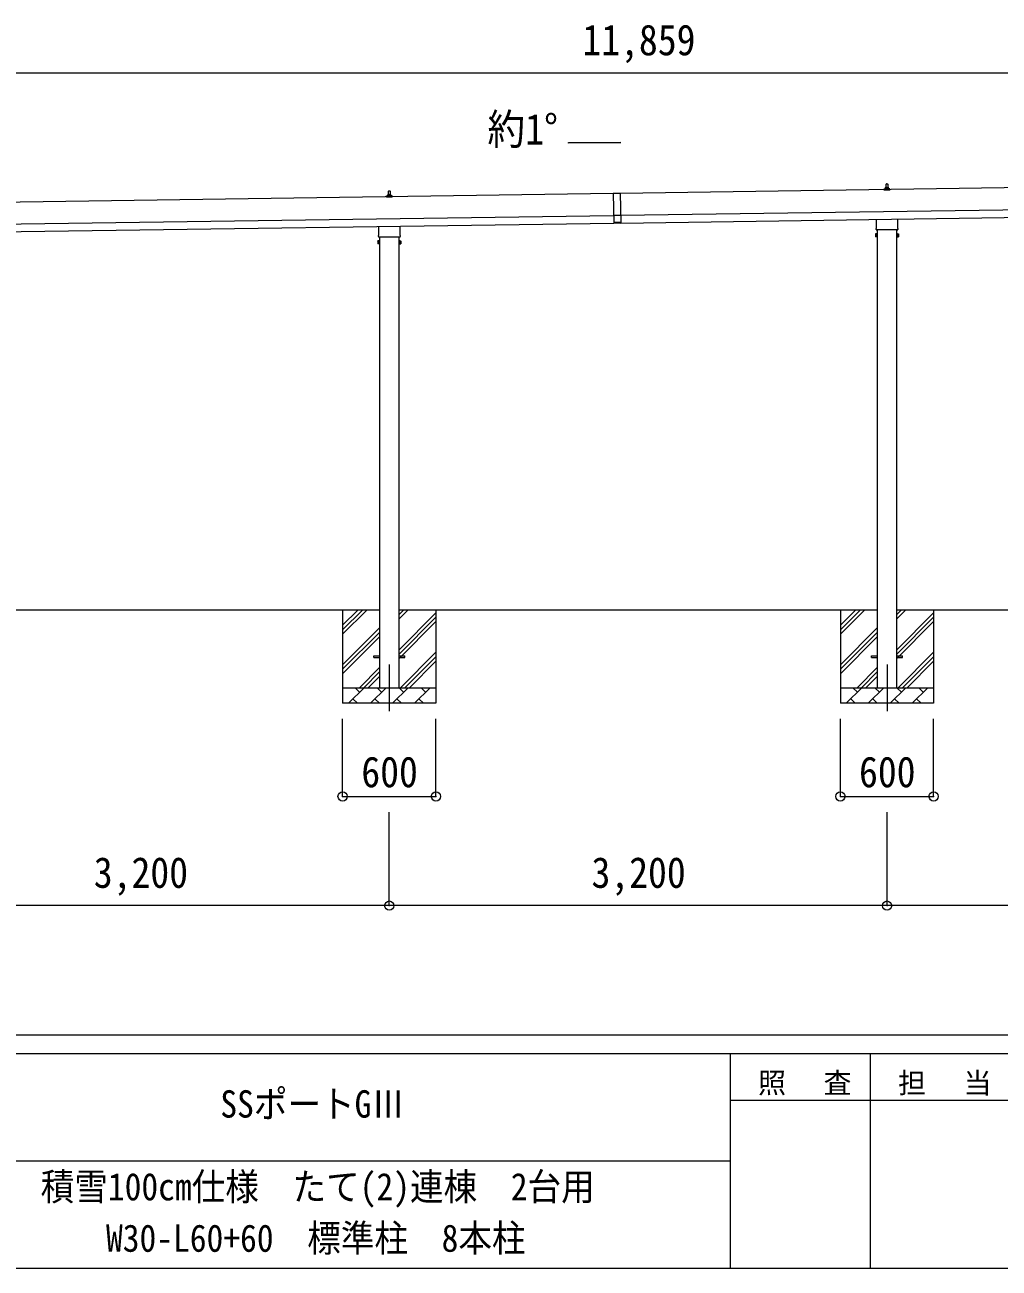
# Model space of a CAD drawing. Units: millimetres at full size, sheet at 1:60. Extents: x -16864 to 16864, y -11640 to 11640.
# Drawn here: x 868 to 7132, y -11640 to -3646 of the extents above; entities that cross this region are included whole.
import ezdxf
from ezdxf.enums import TextEntityAlignment as Align

# ---------------------------------------------------------------- set-up
doc = ezdxf.new("R2010")
doc.units = ezdxf.units.MM
doc.header["$LTSCALE"] = 60
doc.header["$PDMODE"] = 32
doc.header["$PDSIZE"] = 60
doc.linetypes.add('CHAIN1', pattern=[8, 5, -1, 1, -1])
for name, color, linetype, lineweight in [('0-1_Defpoints', 7, 'CHAIN1', 9), ('0-2_TEXT1', 4, 'Continuous', 9), ('0-3_SHAPE', 7, 'Continuous', 9), ('0-7_PARTS2', 7, 'Continuous', 9), ('0-8_TABLE1', 6, 'Continuous', 9), ('F-0', 7, 'Continuous', 9)]:
    doc.layers.add(name, color=color, linetype=linetype, lineweight=lineweight)
doc.styles.add('ＭＳ ゴシック', font='')
doc.styles.get('ＭＳ ゴシック').set_extended_font_data('MS Gothic')

msp = doc.modelspace()

# ---------------------------------------------------------------- linework, layer by layer
at = {"layer": '0-1_Defpoints'}
for p, q in [((3211.45, -7758.15), (3211.45, -8107.15)), ((6411.45, -7758.15), (6411.45, -8107.15))]:
    msp.add_line(p, q, dxfattribs=at)
at = {"layer": '0-2_TEXT1'}
for p, q in [((4699.36, -4402.32), (4363.36, -4407.12)), ((3205.76, -4738.18), (3206.48, -4714.66)), ((3207.48, -4713.68), (3216.03, -4713.68)), ((3217.03, -4714.66), (3217.76, -4738.18)), ((10707.14, -4643.95), (4696.52, -4729.82)), ((6393.51, -4707.97), (6393.51, -4700.25)), ((6430.01, -4707.97), (6393.51, -4707.97)), ((6393.89, -4699.47), (6429.63, -4699.47)), ((6394.27, -4699.28), (6400.99, -4697.65)), ((6401.38, -4697.47), (6422.14, -4697.47)), ((6401.76, -4696.68), (6401.76, -4692.47)), ((6402.76, -4692.47), (6420.76, -4692.47)), ((6405.76, -4692.47), (6406.48, -4668.94)), ((6407.48, -4667.97), (6416.03, -4667.97)), ((6417.03, -4668.94), (6417.76, -4692.47)), ((6421.76, -4696.68), (6421.76, -4692.47)), ((6429.24, -4699.28), (6422.52, -4697.65)), ((6430.01, -4707.97), (6430.01, -4700.25)), ((4651.52, -4730.46), (-1083.95, -4812.39)), ((3193.51, -4753.68), (3193.51, -4745.97)), ((3230.01, -4753.68), (3193.51, -4753.68)), ((3193.89, -4745.18), (3229.63, -4745.18)), ((3194.27, -4744.99), (3200.99, -4743.37)), ((3201.38, -4743.18), (3222.14, -4743.18)), ((3201.76, -4742.39), (3201.76, -4738.18)), ((3202.76, -4738.18), (3220.76, -4738.18)), ((3221.76, -4742.39), (3221.76, -4738.18)), ((3229.24, -4744.99), (3222.52, -4743.37)), ((3230.01, -4753.68), (3230.01, -4745.97)), ((4651.51, -4729.46), (4696.5, -4728.82)), ((4651.51, -4729.46), (4654.26, -4921.94)), ((4696.52, -4729.82), (4651.52, -4730.46)), ((4696.5, -4728.82), (4699.25, -4921.3)), ((4698.52, -4869.8), (10709.14, -4783.94)), ((-1081.95, -4952.38), (4653.52, -4870.44)), ((4698.53, -4870.8), (4653.53, -4871.44)), ((4699.23, -4919.8), (10709.85, -4833.93)), ((-1081.23, -5002.37), (4654.23, -4920.44)), ((3143.15, -4997.67), (3143.15, -4942.03)), ((3279.75, -4940.07), (3279.75, -4997.67)), ((4699.18, -4916.3), (4654.18, -4916.94)), ((4699.25, -4921.3), (4654.26, -4921.94)), ((6341.45, -4960.73), (6341.45, -4955.23)), ((6343.15, -4951.95), (6343.15, -4896.31)), ((6479.75, -4894.36), (6479.75, -4951.95)), ((6481.45, -4955.23), (6481.45, -4960.73)), ((3137.45, -5035.94), (3138.21, -5034.62)), ((3137.45, -5035.94), (3137.45, -5052.94)), ((3141.45, -5006.44), (3141.45, -5000.94)), ((3279.39, -5009.94), (3143.52, -5009.94)), ((3148.95, -5009.94), (3148.95, -7908.15)), ((3273.95, -7908.15), (3273.95, -5009.94)), ((3281.45, -5000.94), (3281.45, -5006.44)), ((3285.45, -5035.94), (3284.69, -5034.62)), ((3285.45, -5035.94), (3285.45, -5052.94)), ((6337.45, -4990.23), (6338.21, -4988.91)), ((6337.45, -4990.23), (6337.45, -5007.23)), ((6337.45, -5007.23), (6338.21, -5008.54)), ((6344.45, -4993.82), (6338.21, -4993.82)), ((6344.45, -5003.63), (6338.21, -5003.63)), ((6344.45, -5008.54), (6338.21, -5008.54)), ((6479.39, -4964.23), (6343.52, -4964.23)), ((6346.95, -5007.93), (6344.45, -5007.93)), ((6348.95, -4964.23), (6348.95, -7908.15)), ((6473.95, -7908.15), (6473.95, -4964.23)), ((6475.95, -5007.93), (6478.45, -5007.93)), ((6478.45, -4993.82), (6484.69, -4993.82)), ((6478.45, -5003.63), (6484.69, -5003.63)), ((6478.45, -5008.54), (6484.69, -5008.54)), ((6485.45, -4990.23), (6484.69, -4988.91)), ((6485.45, -5007.23), (6484.69, -5008.54)), ((6485.45, -4990.23), (6485.45, -5007.23)), ((3137.45, -5052.94), (3138.21, -5054.25)), ((3144.45, -5039.53), (3138.21, -5039.53)), ((3144.45, -5049.35), (3138.21, -5049.35)), ((3144.45, -5054.25), (3138.21, -5054.25)), ((3146.95, -5053.64), (3144.45, -5053.64)), ((3275.95, -5053.64), (3278.45, -5053.64)), ((3278.45, -5039.53), (3284.69, -5039.53)), ((3278.45, -5049.35), (3284.69, -5049.35)), ((3278.45, -5054.25), (3284.69, -5054.25)), ((3285.45, -5052.94), (3284.69, -5054.25)), ((3111.45, -7703.65), (3148.95, -7703.65)), ((3111.45, -7712.65), (3111.45, -7703.65)), ((3111.45, -7703.65), (3148.95, -7703.65)), ((3111.45, -7712.65), (3111.45, -7703.65)), ((3111.45, -7712.65), (3148.95, -7712.65)), ((3111.45, -7712.65), (3148.95, -7712.65)), ((3273.95, -7703.65), (3311.45, -7703.65)), ((3273.95, -7703.65), (3311.45, -7703.65)), ((3273.95, -7712.65), (3311.45, -7712.65)), ((3273.95, -7712.65), (3311.45, -7712.65)), ((3311.45, -7712.65), (3311.45, -7703.65)), ((3311.45, -7712.65), (3311.45, -7703.65)), ((6311.45, -7703.65), (6348.95, -7703.65)), ((6311.45, -7712.65), (6311.45, -7703.65)), ((6311.45, -7703.65), (6348.95, -7703.65)), ((6311.45, -7712.65), (6311.45, -7703.65)), ((6311.45, -7712.65), (6348.95, -7712.65)), ((6311.45, -7712.65), (6348.95, -7712.65)), ((6473.95, -7703.65), (6511.45, -7703.65)), ((6473.95, -7703.65), (6511.45, -7703.65)), ((6473.95, -7712.65), (6511.45, -7712.65)), ((6473.95, -7712.65), (6511.45, -7712.65)), ((6511.45, -7712.65), (6511.45, -7703.65)), ((6511.45, -7712.65), (6511.45, -7703.65))]:
    msp.add_line(p, q, dxfattribs=at)
for points in [[(3144.45, -5054.25), (3144.45, -5034.62), (3138.21, -5034.62)], [(3144.45, -5053.64), (3144.45, -5035.24), (3146.95, -5035.24)], [(3278.45, -5053.64), (3278.45, -5035.24), (3275.95, -5035.24)], [(3278.45, -5054.25), (3278.45, -5034.62), (3284.69, -5034.62)], [(6344.45, -5008.54), (6344.45, -4988.91), (6338.21, -4988.91)], [(6344.45, -5007.93), (6344.45, -4989.53), (6346.95, -4989.53)], [(6478.45, -5007.93), (6478.45, -4989.53), (6475.95, -4989.53)], [(6478.45, -5008.54), (6478.45, -4988.91), (6484.69, -4988.91)]]:
    msp.add_lwpolyline(points, dxfattribs=at)
for points in [[(3146.95, -5054.94), (3146.95, -5033.94), (3148.95, -5033.94), (3148.95, -5054.94)], [(3275.95, -5054.94), (3275.95, -5033.94), (3273.95, -5033.94), (3273.95, -5054.94)], [(6346.95, -5009.23), (6346.95, -4988.23), (6348.95, -4988.23), (6348.95, -5009.23)], [(6475.95, -5009.23), (6475.95, -4988.23), (6473.95, -4988.23), (6473.95, -5009.23)]]:
    msp.add_lwpolyline(points, close=True, dxfattribs=at)
for centre, radius, start, end in [((3207.48, -4714.68), 1, 90, 178.60509), ((3216.03, -4714.68), 1, 1.39491, 90), ((6394.51, -4700.25), 1, 103.62699, 180), ((6400.76, -4696.68), 1, 283.62699, 0), ((6405.84, -4693.1), 4.13, 90, 171.17633), ((6402.76, -4693.47), 1, 90, 180), ((6407.48, -4668.97), 1, 90, 178.60509), ((6415.09, -4692.47), 4.83, 133.60282, 180), ((6408.43, -4692.47), 4.83, 0, 46.39718), ((6416.03, -4668.97), 1, 1.39491, 90), ((6417.67, -4693.1), 4.13, 8.82367, 90), ((6420.76, -4693.47), 1, 0, 90), ((6422.76, -4696.68), 1, 180, 256.37301), ((6429.01, -4700.25), 1, 0, 76.37301), ((3194.51, -4745.97), 1, 103.62699, 180), ((3200.76, -4742.39), 1, 283.62699, 0), ((3205.84, -4738.81), 4.13, 90, 171.17633), ((3202.76, -4739.18), 1, 90, 180), ((3215.09, -4738.18), 4.83, 133.60282, 180), ((3208.43, -4738.18), 4.83, 0, 46.39718), ((3217.67, -4738.81), 4.13, 8.82367, 90), ((3220.76, -4739.18), 1, 0, 90), ((3222.76, -4742.39), 1, 180, 256.37301), ((3229.01, -4745.97), 1, 0, 76.37301), ((6345.45, -4955.23), 4, 125.09963, 180), ((6477.45, -4955.23), 4, 0, 54.90037), ((3141.8, -5037.08), 4.34, 145.61575, 214.38425), ((3145.45, -5000.94), 4, 125.09963, 180), ((3145.45, -5006.44), 4, 180, 194.47751), ((3145.45, -5006.44), 4, 194.47751, 241.04498), ((3277.45, -5006.44), 4, 298.95502, 345.52249), ((3277.45, -5000.94), 4, 0, 54.90037), ((3277.45, -5006.44), 4, 345.52249, 0), ((3281.11, -5037.08), 4.34, 325.61575, 34.38425), ((6341.8, -4991.36), 4.34, 145.61575, 214.38425), ((6353.69, -4998.73), 16.24, 162.41205, 197.58795), ((6341.8, -5006.09), 4.34, 145.61575, 214.38425), ((6345.45, -4960.73), 4, 180, 194.47751), ((6345.45, -4960.73), 4, 194.47751, 241.04498), ((6477.45, -4960.73), 4, 298.95502, 345.52249), ((6477.45, -4960.73), 4, 345.52249, 0), ((6469.21, -4998.73), 16.24, 342.41205, 17.58795), ((6481.11, -4991.36), 4.34, 325.61575, 34.38425), ((6481.11, -5006.09), 4.34, 325.61575, 34.38425), ((3153.69, -5044.44), 16.24, 162.41205, 197.58795), ((3141.8, -5051.8), 4.34, 145.61575, 214.38425), ((3269.21, -5044.44), 16.24, 342.41205, 17.58795), ((3281.11, -5051.8), 4.34, 325.61575, 34.38425)]:
    msp.add_arc(centre, radius, start, end, dxfattribs=at)
at = {"layer": '0-3_SHAPE'}
for p, q in [((3148.95, -7408.15), (73.95, -7408.15)), ((2911.45, -7408.15), (2911.45, -8008.15)), ((2911.45, -7506.63), (3009.93, -7408.15)), ((2911.45, -7563.2), (3066.5, -7408.15)), ((2911.45, -7534.92), (3038.22, -7408.15)), ((3273.95, -7465.26), (3331.06, -7408.15)), ((3273.95, -7436.98), (3302.78, -7408.15)), ((6348.95, -7408.15), (3273.95, -7408.15)), ((3273.95, -7663.25), (3511.45, -7425.75)), ((3511.45, -7408.15), (3511.45, -8008.15)), ((6111.45, -7408.15), (6111.45, -8008.15)), ((6111.45, -7506.63), (6209.93, -7408.15)), ((6111.45, -7563.2), (6266.5, -7408.15)), ((6111.45, -7534.92), (6238.22, -7408.15)), ((6473.95, -7465.26), (6531.06, -7408.15)), ((6473.95, -7436.98), (6502.78, -7408.15)), ((9548.95, -7408.15), (6473.95, -7408.15)), ((6473.95, -7663.25), (6711.45, -7425.75)), ((6711.45, -7408.15), (6711.45, -8008.15)), ((3273.95, -7691.54), (3511.45, -7454.04)), ((3273.95, -7719.82), (3511.45, -7482.32)), ((6473.95, -7691.54), (6711.45, -7454.04)), ((6473.95, -7719.82), (6711.45, -7482.32)), ((2911.45, -7761.19), (3148.95, -7523.69)), ((2911.45, -7789.48), (3148.95, -7551.98)), ((2911.45, -7817.76), (3148.95, -7580.26)), ((6111.45, -7761.19), (6348.95, -7523.69)), ((6111.45, -7789.48), (6348.95, -7551.98)), ((6111.45, -7817.76), (6348.95, -7580.26)), ((3283.61, -7908.15), (3511.45, -7680.31)), ((3311.89, -7908.15), (3511.45, -7708.59)), ((3340.18, -7908.15), (3511.45, -7736.88)), ((6483.61, -7908.15), (6711.45, -7680.31)), ((6511.89, -7908.15), (6711.45, -7708.59)), ((6540.18, -7908.15), (6711.45, -7736.88)), ((3019.05, -7908.15), (3148.95, -7778.25)), ((3047.34, -7908.15), (3148.95, -7806.54)), ((6219.05, -7908.15), (6348.95, -7778.25)), ((6247.34, -7908.15), (6348.95, -7806.54)), ((2911.45, -7908.15), (3511.45, -7908.15)), ((2949.32, -8008.15), (3049.32, -7908.15)), ((3020.77, -7936.71), (2992.21, -7908.15)), ((3075.62, -7908.15), (3148.95, -7834.82)), ((3090.74, -8008.15), (3190.74, -7908.15)), ((3162.19, -7936.71), (3133.63, -7908.15)), ((3232.16, -8008.15), (3332.16, -7908.15)), ((3303.61, -7936.71), (3275.06, -7908.15)), ((3373.58, -8008.15), (3473.58, -7908.15)), ((3445.03, -7936.71), (3416.48, -7908.15)), ((6111.45, -7908.15), (6711.45, -7908.15)), ((6149.32, -8008.15), (6249.32, -7908.15)), ((6220.77, -7936.71), (6192.21, -7908.15)), ((6275.62, -7908.15), (6348.95, -7834.82)), ((6290.74, -8008.15), (6390.74, -7908.15)), ((6362.19, -7936.71), (6333.63, -7908.15)), ((6432.16, -8008.15), (6532.16, -7908.15)), ((6503.61, -7936.71), (6475.06, -7908.15)), ((6573.58, -8008.15), (6673.58, -7908.15)), ((6645.03, -7936.71), (6616.48, -7908.15)), ((2977.87, -7979.6), (3006.43, -8008.15)), ((3119.29, -7979.6), (3147.85, -8008.15)), ((3260.72, -7979.6), (3289.27, -8008.15)), ((3402.14, -7979.6), (3430.69, -8008.15)), ((6177.87, -7979.6), (6206.43, -8008.15)), ((6319.29, -7979.6), (6347.85, -8008.15)), ((6460.72, -7979.6), (6489.27, -8008.15)), ((6602.14, -7979.6), (6630.69, -8008.15)), ((3511.45, -8008.15), (2911.45, -8008.15)), ((6711.45, -8008.15), (6111.45, -8008.15))]:
    msp.add_line(p, q, dxfattribs=at)
at = {"layer": '0-7_PARTS2', "color": 4}
for p, q in [((4363.36, -4407.12), (4363.36, -4402.32)), ((4363.36, -4402.32), (4699.36, -4402.32))]:
    msp.add_line(p, q, dxfattribs=at)
at = {"layer": '0-8_TABLE1'}
for p, q in [((10742.45, -3955.51), (-1116.55, -3955.51)), ((2911.45, -8607.15), (2911.45, -8107.15)), ((3511.45, -8607.15), (3511.45, -8107.15)), ((6111.45, -8607.15), (6111.45, -8107.15)), ((6711.45, -8607.15), (6711.45, -8107.15)), ((2911.45, -8607.15), (3511.45, -8607.15)), ((6111.45, -8607.15), (6711.45, -8607.15)), ((3211.45, -9309.15), (3211.45, -8709.15)), ((6411.45, -9309.15), (6411.45, -8709.15)), ((3211.45, -9309.15), (11.45, -9309.15)), ((6411.45, -9309.15), (3211.45, -9309.15)), ((9611.45, -9309.15), (6411.45, -9309.15))]:
    msp.add_line(p, q, dxfattribs=at)
for p in [(2911.45, -8607.15), (3511.45, -8607.15), (6111.45, -8607.15), (6711.45, -8607.15), (3211.45, -9309.15), (6411.45, -9309.15)]:
    msp.add_point(p, dxfattribs=at)
at = {"layer": 'F-0', "color": 5, "lineweight": 5}
for p, q in [((-16864.12, -10140), (16015.88, -10140)), ((-16864.12, -10260), (10682.37, -10260)), ((5402.37, -10260), (5402.37, -11640)), ((6302.37, -10260), (6302.37, -11640)), ((5402.37, -10560), (9002.37, -10560)), ((-6897.63, -10950), (5402.37, -10950)), ((-16864.12, -11640), (16015.88, -11640))]:
    msp.add_line(p, q, dxfattribs=at)

# ---------------------------------------------------------------- texts
at = {"layer": '0-7_PARTS2', "style": 'ＭＳ ゴシック', "width": 0.9}
msp.add_text('約1°', height=197.9, dxfattribs=at).set_placement((3842.27, -4474.88), align=Align.BOTTOM_LEFT)
at = {"layer": '0-8_TABLE1', "color": 7, "style": 'ＭＳ ゴシック', "width": 0.9}
for s, p in [('11,859', (4452.95, -3900.51)), ('600', (3031.45, -8607.15)), ('600', (6231.45, -8607.15)), ('3,200', (1311.45, -9254.15)), ('3,200', (4511.45, -9254.15))]:
    msp.add_text(s, height=197.9, dxfattribs=at).set_placement(p, align=Align.BOTTOM_LEFT)
at = {"layer": 'F-0', "style": 'ＭＳ ゴシック', "width": 0.9}
for s, p in [('SSポートGⅢ', (2124.87, -10725)), ('積雪100cm仕様\u3000たて(2)連棟\u30002台用', (969.87, -11256.91)), ('W30-L60+60\u3000標準柱\u30008本柱', (1389.87, -11587.74))]:
    msp.add_text(s, height=176, dxfattribs=at).set_placement(p, align=Align.BOTTOM_LEFT)
at = {"layer": 'F-0', "char_height": 132, "attachment_point": 7, "style": 'ＭＳ ゴシック'}
for s, insert in [('\\T1.17;照\u3000査', (5582.37, -10530)), ('\\T1.17;担\u3000当', (6482.37, -10530))]:
    msp.add_mtext(s, dxfattribs=dict(at, insert=insert))

doc.saveas('drawing.dxf')
